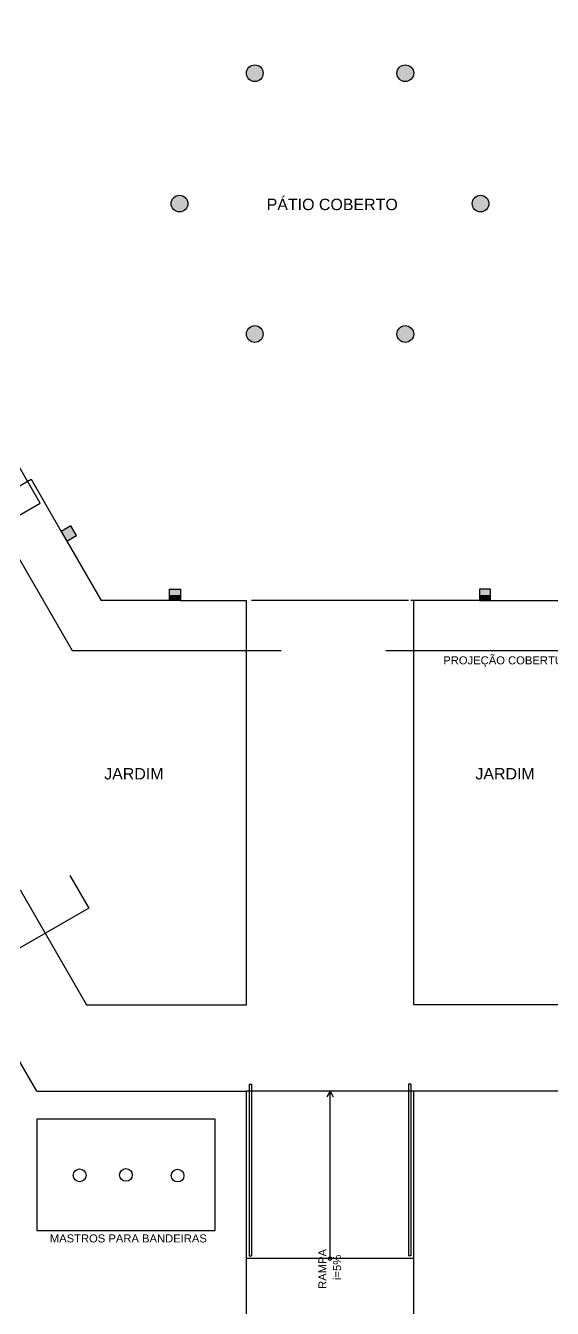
# Model space of a CAD drawing. Header units: centimetres. Extents: x 6807 to 16527, y -130 to 6110.
# Drawn here: x 11619 to 12563, y 1221 to 3521 of the extents above; entities that cross this region are included whole.
import ezdxf

# ---------------------------------------------------------------- set-up
doc = ezdxf.new("R2010")
doc.units = ezdxf.units.CM
doc.header["$LTSCALE"] = 10
doc.linetypes.add('TRACEJADO_G', pattern=[0.375, 0.25, -0.125])
for name, color, linetype in [('A-COTAS', 1, 'Continuous'), ('A-PARED', 3, 'Continuous'), ('A-PAREDE', 5, 'Continuous'), ('A-PISOS', 2, 'Continuous'), ('A-PISOS-CTEL', 2, 'TRACEJADO_G'), ('A-PISOS-NIVEL', 1, 'Continuous'), ('ARQ-EQP-VISTA', 1, 'Continuous'), ('ARQ-PIS-VISTA', 8, 'Continuous'), ('ARQ-TXT-1_050', 2, 'Continuous'), ('ARQ-TXT-1_075', 2, 'Continuous')]:
    doc.layers.add(name, color=color, linetype=linetype)
doc.styles.add('ESC-50-A20', font='arial.ttf', dxfattribs={"height": 0.1})

msp = doc.modelspace()

# ---------------------------------------------------------------- hatches: boundary and pattern name
at = {"layer": 'A-COTAS'}
h = msp.add_hatch(color=253, dxfattribs=at)
h.set_gradient(color1=(173, 173, 173), color2=(173, 173, 173))
h.paths.add_polyline_path([(11909.5, 3201.9, 0.4061), (11894.9, 3216.9, 0.013892), (11894.5, 3201.9, 0.013892), (11894.9, 3186.9, 0.4061)])
h.paths.add_polyline_path([(11894.5, 3201.9, -0.013892), (11894.9, 3216.9, 0.148317), (11886.5, 3214.6), (11886.5, 3189.2, 0.148317), (11894.9, 3186.9, -0.013892)])
h.paths.add_polyline_path([(11886.5, 3214.6, 0.257901), (11879.5, 3201.9, 0.257901), (11886.5, 3189.2)])
h.paths.add_polyline_path([(12044.5, 3435.7, 0.124593), (12042.7, 3442.9, 0.027789), (12016.7, 3427.9, 0.756351)])
h.paths.add_polyline_path([(12014.5, 3435.7, 0.138725), (12016.7, 3427.9, -0.027789), (12042.7, 3442.9, 0.778421)])
h.paths.add_polyline_path([(12286.3, 3442.9, 0.124593), (12284.5, 3435.7, 0.756351), (12312.3, 3427.9, 0.027789)])
h.paths.add_polyline_path([(12286.3, 3442.9, -0.027789), (12312.3, 3427.9, 0.138725), (12314.5, 3435.7, 0.778421)])
h.paths.add_polyline_path([(12434.5, 3201.9, 0.013892), (12434.1, 3216.9, 0.4061), (12419.5, 3201.9, 0.4061), (12434.1, 3186.9, 0.013892)])
h.paths.add_polyline_path([(12442.5, 3214.6), (12442.5, 3189.2, 0.257901), (12449.5, 3201.9, 0.257901)])
h.paths.add_polyline_path([(12442.5, 3214.6, 0.148317), (12434.1, 3216.9, -0.013892), (12434.5, 3201.9, -0.013892), (12434.1, 3186.9, 0.148317), (12442.5, 3189.2)])
h = msp.add_hatch(color=253, dxfattribs=at)
h.set_gradient(color1=(173, 173, 173), color2=(173, 173, 173))
h.paths.add_polyline_path([(12016.7, 2975.9, 0.027789), (12042.7, 2960.9, 0.124593), (12044.5, 2968.1, 0.756351)])
h.paths.add_polyline_path([(12016.7, 2975.9, 0.138725), (12014.5, 2968.1, 0.778421), (12042.7, 2960.9, -0.027789)])
h = msp.add_hatch(color=253, dxfattribs=at)
h.set_gradient(color1=(173, 173, 173), color2=(173, 173, 173))
h.paths.add_polyline_path([(12312.3, 2975.9, 0.756351), (12284.5, 2968.1, 0.124593), (12286.3, 2960.9, 0.027789)])
h.paths.add_polyline_path([(12314.5, 2968.1, 0.138725), (12312.3, 2975.9, -0.027789), (12286.3, 2960.9, 0.778421)])
h = msp.add_hatch(color=253, dxfattribs=at)
h.set_gradient(color1=(173, 173, 173), color2=(173, 173, 173))
h.paths.add_polyline_path([(11699.7, 2624.1), (11691, 2619.1), (11701, 2601.8), (11709.7, 2606.8)])
h.paths.add_polyline_path([(11691, 2619.1), (11682.3, 2614.1), (11692.3, 2596.8), (11701, 2601.8)])
h.paths.add_polyline_path([(11896.5, 2510.4), (11876.5, 2510.4), (11876.5, 2500.4), (11896.5, 2500.4)])
h = msp.add_hatch(color=253, dxfattribs=at)
h.set_gradient(color1=(173, 173, 173), color2=(173, 173, 173))
h.paths.add_polyline_path([(12638, 2619.1), (12629.4, 2624.1), (12619.4, 2606.8), (12628, 2601.8)])
h.paths.add_polyline_path([(12646.7, 2614.1), (12638, 2619.1), (12628, 2601.8), (12636.7, 2596.8)])
h.paths.add_polyline_path([(12452.5, 2510.4), (12432.5, 2510.4), (12432.5, 2500.4), (12452.5, 2500.4)])
h = msp.add_hatch(color=251, dxfattribs=at)
h.set_gradient(color1=(173, 173, 173), color2=(173, 173, 173))
h.paths.add_polyline_path([(11896.5, 2500.4), (11876.5, 2500.4), (11876.5, 2490.4), (11896.5, 2490.4)])
h = msp.add_hatch(color=253, dxfattribs=at)
h.set_gradient(color1=(173, 173, 173), color2=(173, 173, 173))
h.paths.add_polyline_path([(12452.5, 2500.4), (12432.5, 2500.4), (12432.5, 2490.4), (12452.5, 2490.4)])

# ---------------------------------------------------------------- linework, layer by layer
at = {"layer": 'A-COTAS', "color": 253}
msp.add_circle((12434.5, 3201.9), 15, dxfattribs=at)
at = {"layer": 'A-PARED', "color": 251}
msp.add_lwpolyline([(11638.3, 1360.4), (11958.3, 1360.4), (11958.3, 1560.4), (11638.3, 1560.4)], close=True, dxfattribs=at)
at = {"layer": 'A-PAREDE', "color": 251}
for points in [[(11709.7, 2606.8), (11699.7, 2624.1), (11682.3, 2614.1), (11692.3, 2596.8)], [(11709.7, 2606.8), (11699.7, 2624.1), (11682.3, 2614.1), (11692.3, 2596.8)], [(11876.5, 2510.4), (11896.5, 2510.4), (11896.5, 2490.4), (11876.5, 2490.4)], [(11876.5, 2510.4), (11896.5, 2510.4), (11896.5, 2490.4), (11876.5, 2490.4)], [(12452.5, 2510.4), (12432.5, 2510.4), (12432.5, 2490.4), (12452.5, 2490.4)], [(12452.5, 2510.4), (12432.5, 2510.4), (12432.5, 2490.4), (12452.5, 2490.4)]]:
    msp.add_lwpolyline(points, close=True, dxfattribs=at)
for centre in [(12029.5, 3435.7), (12029.5, 3435.7), (12299.5, 3435.7), (12299.5, 3435.7), (11894.5, 3201.9), (11894.5, 3201.9), (12434.5, 3201.9), (12029.5, 2968.1), (12029.5, 2968.1), (12299.5, 2968.1), (12299.5, 2968.1)]:
    msp.add_circle(centre, 15, dxfattribs=at)
at = {"layer": 'A-PISOS', "color": 251}
msp.add_line((11294.9, 2515.1), (11628.3, 2707.6), dxfattribs=at)
at = {"layer": 'A-PISOS-CTEL', "color": 251, "linetype": 'TRACEJADO_G', "ltscale": 150}
for points in [[(12627.2, 4003.4), (11701.8, 4003.4), (11239, 3201.9), (11701.8, 2400.4), (12627.2, 2400.4), (13090, 3201.9)], [(10152.6, 3053.6), (10854.1, 3458.6), (11731.6, 1938.7), (11030.1, 1533.7)]]:
    msp.add_lwpolyline(points, close=True, dxfattribs=at)
msp.add_lwpolyline([(11323.8, 2480), (11644.3, 2664.7), (11439.7, 3019.6), (11119.1, 2834.9), (11323.8, 2480)], dxfattribs=at)
at = {"layer": 'A-PISOS-NIVEL', "color": 251}
for p, q in [((11628.3, 2707.6), (11682.3, 2614.1)), ((11692.3, 2596.8), (11753.7, 2490.4)), ((11876.5, 2490.4), (11753.7, 2490.4)), ((11896.5, 2490.4), (12014.5, 2490.4)), ((12014.5, 1765.4), (12014.5, 2490.4)), ((12305.5, 2490.4), (12023.5, 2490.4)), ((12314.5, 2490.4), (12309.5, 2490.4)), ((12314.5, 1765.4), (12314.5, 2490.4)), ((12432.5, 2490.4), (12314.5, 2490.4)), ((12452.5, 2490.4), (12575.3, 2490.4)), ((11608.7, 1971.7), (11727.8, 1765.4)), ((11638.3, 1610.4), (11474.4, 1894.2)), ((11727.8, 1765.4), (12014.5, 1765.4)), ((12602, 1765.4), (12314.5, 1765.4)), ((11638.3, 1610.4), (12014.5, 1610.4)), ((12014.5, 868.6), (12014.5, 1610.4)), ((12314.5, 1610.4), (12014.5, 1610.4)), ((12314.5, 868.6), (12314.5, 1610.4)), ((12691.5, 1610.4), (12314.5, 1610.4)), ((12019.5, 1315.4), (12023.5, 1315.4)), ((12309.5, 1315.4), (12305.5, 1315.4)), ((12314.5, 1310.4), (12014.5, 1310.4))]:
    msp.add_line(p, q, dxfattribs=at)
at = {"layer": 'ARQ-EQP-VISTA', "color": 251}
for centre in [(11715.4, 1459.6), (11798.3, 1460.4), (11891.1, 1459.2)]:
    msp.add_circle(centre, 11.4, dxfattribs=at)
at = {"layer": 'ARQ-PIS-VISTA', "color": 251}
for p, q in [((12019.5, 1622.9), (12019.5, 1315.4)), ((12019.5, 1622.9), (12023.5, 1622.9)), ((12023.5, 1622.9), (12023.5, 1315.4)), ((12305.5, 1622.9), (12305.5, 1315.4)), ((12309.5, 1622.9), (12305.5, 1622.9)), ((12309.5, 1622.9), (12309.5, 1315.4))]:
    msp.add_line(p, q, dxfattribs=at)
for points in [[(12164.5, 1311.1), (12164.5, 1610.4), (12158.6, 1600.1)], [(12164.5, 1311.1), (12164.5, 1610.4), (12170.4, 1600.1)]]:
    msp.add_lwpolyline(points, dxfattribs=at)
msp.add_circle((12164.5, 1310.4), 3.21, dxfattribs=at)

# ---------------------------------------------------------------- texts
at = {"layer": 'ARQ-TXT-1_050', "color": 251, "char_height": 20.48, "attachment_point": 1, "style": 'ESC-50-A20'}
for s, width, insert in [('\\pi1.307;PÁTIO COBERTO       ', 279.095, (12049.5, 3210.7)), ('\\pi194.81;JARDIM       ', 4.461, (11564.6, 2189.9)), ('\\pi194.81;JARDIM       ', 4.461, (12230.4, 2189.9))]:
    msp.add_mtext_dynamic_manual_height_columns(s, width=width, gutter_width=1, heights=[0], dxfattribs=dict(at, insert=insert))
at = {"layer": 'ARQ-TXT-1_075', "color": 251, "style": 'ESC-50-A20'}
for s, p in [('PROJEÇÃO COBERTURA', (12367.6, 2375.8)), ('MASTROS PARA BANDEIRAS', (11661.9, 1339.3))]:
    msp.add_text(s, height=14.4, dxfattribs=at).set_placement(p)
at = {"layer": 'ARQ-TXT-1_075', "color": 251, "char_height": 14.4, "attachment_point": 1, "rotation": 90, "style": 'ESC-50-A20'}
for s, insert in [('\\pi-33.422;RAMPA', (12143.7, 1289.4)), ('\\pi-19.788;i=5%', (12169.9, 1291.7))]:
    msp.add_mtext_dynamic_manual_height_columns(s, width=3.143, gutter_width=0.5, heights=[0], dxfattribs=dict(at, insert=insert))

doc.saveas('drawing.dxf')
